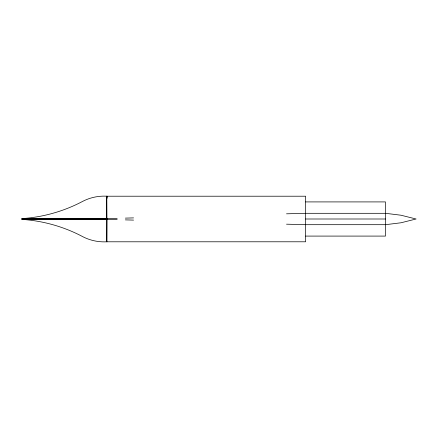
<?xml version="1.0" encoding="UTF-8"?>
<svg xmlns="http://www.w3.org/2000/svg" width="438" height="438" viewBox="0 0 438 438"><rect width="100%" height="100%" fill="white"/><g stroke="black" fill="none" stroke-linecap="round" stroke-linejoin="round"><path stroke-width="0.66" d="M106.686 241.798L305.642 241.787L305.642 196.213L106.79 196.213L106.812 219.389L21.9 219L106.812 218.611L106.686 241.798C98.112 242.274 89.429 240.32 81.89 236.213C63.346 226.534 42.771 220.779 21.9 219.389L21.9 218.611C42.984 217.21 63.762 211.351 82.448 201.491C89.927 197.538 98.495 195.704 106.938 196.213L106.938 198.228M106.686 196.202L106.79 219L106.812 218.611M106.927 198.228L106.938 196.213M21.9 218.611L117.181 218.338M125.372 218.119L133.568 217.9M286.523 213.815L305.642 213.306L385.484 213.306L400.967 215.217L416.1 219L400.967 222.783L385.484 224.694L305.642 224.694L286.523 224.185M305.642 201.913L385.484 201.913L385.484 236.087L305.642 236.087M305.642 219L385.484 219M21.9 219.389L117.181 219.662M125.372 219.881L133.568 220.1M106.938 218.611L106.938 241.787"/></g></svg>
